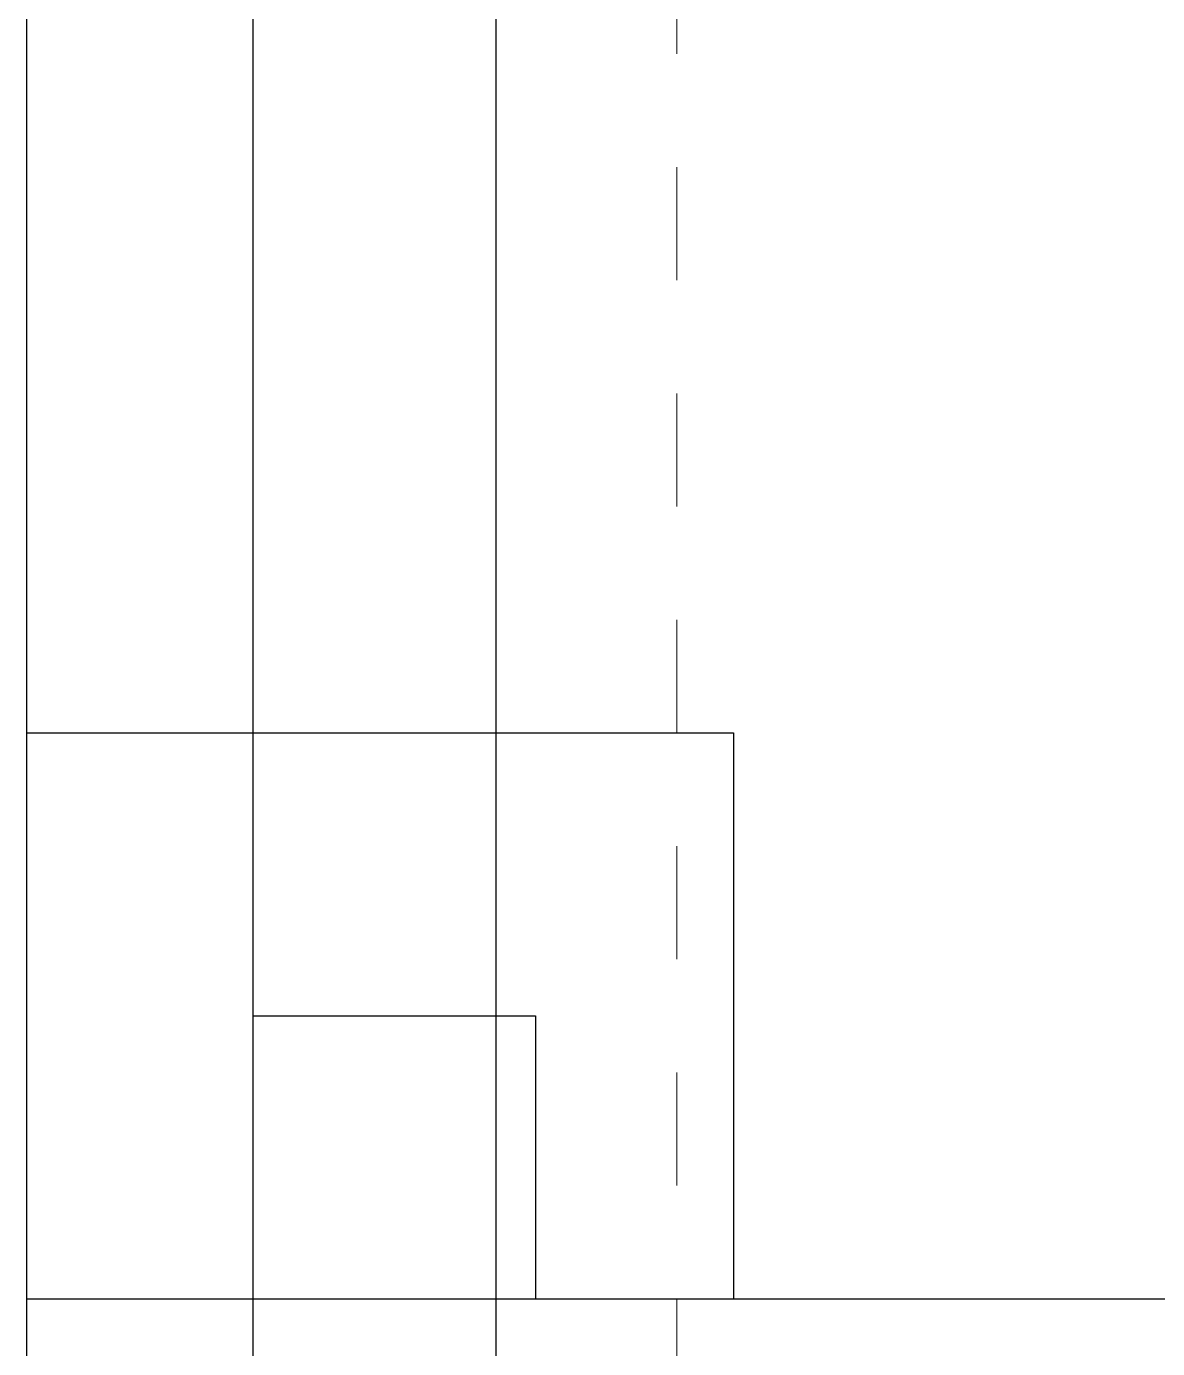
# Model space of a CAD drawing. Header units: inches. Extents: x -66.2 to 5.8, y 249.7 to 328.9.
# Drawn here: x -36.746 to -35.746, y 272.846 to 274.015 of the extents above; entities that cross this region are included whole.
import ezdxf

# ---------------------------------------------------------------- set-up
doc = ezdxf.new("R2010")
doc.units = ezdxf.units.IN
doc.header["$MEASUREMENT"] = 0
doc.linetypes.add('DASHED2', pattern=[0.375, 0.25, -0.125])
doc.linetypes.add('HIDDEN', pattern=[0.375, 0.25, -0.125])
doc.layers.add('A2 Hatch', color=8, linetype='Continuous', lineweight=9)

msp = doc.modelspace()

# ---------------------------------------------------------------- linework, layer by layer
at = {"color": 1}
for p, q in [((-36.7458, 285.3903), (-36.7458, 272.8903)), ((-36.5458, 285.1403), (-36.5458, 272.8903)), ((-36.3308, 284.8903), (-36.3308, 272.8903)), ((-36.7458, 273.3903), (-36.1208, 273.3903)), ((-36.7458, 273.3903), (-36.1208, 273.3903)), ((-36.7458, 273.3903), (-36.1208, 273.3903)), ((-36.7458, 273.3903), (-36.1208, 273.3903)), ((-36.7458, 273.3903), (-36.1208, 273.3903)), ((-36.7458, 273.3903), (-36.1208, 273.3903)), ((-36.7458, 273.3903), (-36.1208, 273.3903)), ((-36.7458, 273.3903), (-36.1208, 273.3903)), ((-36.7458, 273.3903), (-36.1208, 273.3903)), ((-36.7458, 273.3903), (-36.1208, 273.3903)), ((-36.7458, 273.3903), (-36.1208, 273.3903)), ((-36.7458, 273.3903), (-36.1208, 273.3903)), ((-36.7458, 273.3903), (-36.1208, 273.3903)), ((-36.7458, 273.3903), (-36.1208, 273.3903)), ((-36.7458, 273.3903), (-36.1208, 273.3903)), ((-36.7458, 273.3903), (-36.1208, 273.3903)), ((-36.7458, 273.3903), (-36.1208, 273.3903)), ((-36.7458, 273.3903), (-36.1208, 273.3903)), ((-36.7458, 273.3903), (-36.1208, 273.3903)), ((-36.7458, 273.3903), (-36.7458, 271.6344)), ((-36.7458, 273.3903), (-36.1208, 273.3903)), ((-36.7458, 273.3903), (-36.1208, 273.3903)), ((-36.7458, 273.3903), (-36.1208, 273.3903)), ((-36.7458, 273.3903), (-36.1208, 273.3903)), ((-36.7458, 273.3903), (-36.1208, 273.3903)), ((-36.7458, 273.3903), (-36.1208, 273.3903)), ((-36.7458, 273.3903), (-36.1208, 273.3903)), ((-36.7458, 273.3903), (-36.1208, 273.3903)), ((-36.7458, 273.3903), (-36.1208, 273.3903)), ((-36.7458, 273.3903), (-36.1208, 273.3903)), ((-36.7458, 273.3903), (-36.1208, 273.3903)), ((-36.7458, 273.3903), (-36.1208, 273.3903)), ((-36.7458, 273.3903), (-36.1208, 273.3903)), ((-36.7458, 273.3903), (-36.1208, 273.3903)), ((-36.7458, 273.3903), (-36.1208, 273.3903)), ((-36.7458, 273.3903), (-36.1208, 273.3903)), ((-36.7458, 273.3903), (-36.1208, 273.3903)), ((-36.7458, 273.3903), (-36.1208, 273.3903)), ((-36.7458, 273.3903), (-36.1208, 273.3903)), ((-36.7458, 273.3903), (-36.1208, 273.3903)), ((-36.7458, 273.3903), (-36.1208, 273.3903)), ((-36.1208, 273.3903), (-36.1208, 272.8903)), ((-36.1208, 273.3903), (-36.1208, 272.8903)), ((-36.1208, 273.3903), (-36.1208, 272.8903)), ((-36.1208, 273.3903), (-36.1208, 272.8903)), ((-36.1208, 273.3903), (-36.1208, 272.8903)), ((-36.1208, 273.3903), (-36.1208, 272.8903)), ((-36.1208, 273.3903), (-36.1208, 272.8903)), ((-36.1208, 273.3903), (-36.1208, 272.8903)), ((-36.1208, 273.3903), (-36.1208, 272.8903)), ((-36.1208, 273.3903), (-36.1208, 272.8903)), ((-36.1208, 273.3903), (-36.1208, 272.8903)), ((-36.1208, 273.3903), (-36.1208, 272.8903)), ((-36.1208, 273.3903), (-36.1208, 272.8903)), ((-36.1208, 273.3903), (-36.1208, 272.8903)), ((-36.1208, 273.3903), (-36.1208, 272.8903)), ((-36.1208, 273.3903), (-36.1208, 272.8903)), ((-36.1208, 273.3903), (-36.1208, 272.8903)), ((-36.1208, 273.3903), (-36.1208, 272.8903)), ((-36.1208, 273.3903), (-36.1208, 272.8903)), ((-36.1208, 273.3903), (-36.1208, 272.8903)), ((-36.1208, 273.3903), (-36.1208, 272.8903)), ((-36.1208, 273.3903), (-36.1208, 272.8903)), ((-36.1208, 273.3903), (-36.1208, 272.8903)), ((-36.1208, 273.3903), (-36.1208, 272.8903)), ((-36.1208, 273.3903), (-36.1208, 272.8903)), ((-36.1208, 273.3903), (-36.1208, 272.8903)), ((-36.1208, 273.3903), (-36.1208, 272.8903)), ((-36.1208, 273.3903), (-36.1208, 272.8903)), ((-36.1208, 273.3903), (-36.1208, 272.8903)), ((-36.1208, 273.3903), (-36.1208, 272.8903)), ((-36.1208, 273.3903), (-36.1208, 272.8903)), ((-36.1208, 273.3903), (-36.1208, 272.8903)), ((-36.1208, 273.3903), (-36.1208, 272.8903)), ((-36.1208, 273.3903), (-36.1208, 272.8903)), ((-36.1208, 273.3903), (-36.1208, 272.8903)), ((-36.1208, 273.3903), (-36.1208, 272.8903)), ((-36.1208, 273.3903), (-36.1208, 272.8903)), ((-36.1208, 273.3903), (-36.1208, 272.8903)), ((-36.1208, 273.3903), (-36.1208, 272.8903)), ((-36.1208, 273.3903), (-36.1208, 272.8903)), ((-36.5458, 273.1403), (-36.2958, 273.1403)), ((-36.5458, 273.1403), (-36.2958, 273.1403)), ((-36.5458, 273.1403), (-36.2958, 273.1403)), ((-36.5458, 273.1403), (-36.2958, 273.1403)), ((-36.5458, 273.1403), (-36.2958, 273.1403)), ((-36.5458, 273.1403), (-36.2958, 273.1403)), ((-36.5458, 273.1403), (-36.2958, 273.1403)), ((-36.5458, 273.1403), (-36.2958, 273.1403)), ((-36.5458, 273.1403), (-36.2958, 273.1403)), ((-36.5458, 273.1403), (-36.2958, 273.1403)), ((-36.5458, 273.1403), (-36.2958, 273.1403)), ((-36.5458, 273.1403), (-36.2958, 273.1403)), ((-36.5458, 273.1403), (-36.2958, 273.1403)), ((-36.5458, 273.1403), (-36.2958, 273.1403)), ((-36.5458, 273.1403), (-36.2958, 273.1403)), ((-36.5458, 273.1403), (-36.2958, 273.1403)), ((-36.5458, 273.1403), (-36.2958, 273.1403)), ((-36.5458, 273.1403), (-36.2958, 273.1403)), ((-36.5458, 273.1403), (-36.2958, 273.1403)), ((-36.5458, 273.1403), (-36.5458, 271.7022)), ((-36.5458, 273.1403), (-36.2958, 273.1403)), ((-36.5458, 273.1403), (-36.2958, 273.1403)), ((-36.5458, 273.1403), (-36.2958, 273.1403)), ((-36.5458, 273.1403), (-36.2958, 273.1403)), ((-36.5458, 273.1403), (-36.2958, 273.1403)), ((-36.5458, 273.1403), (-36.2958, 273.1403)), ((-36.5458, 273.1403), (-36.2958, 273.1403)), ((-36.5458, 273.1403), (-36.2958, 273.1403)), ((-36.5458, 273.1403), (-36.2958, 273.1403)), ((-36.5458, 273.1403), (-36.2958, 273.1403)), ((-36.5458, 273.1403), (-36.2958, 273.1403)), ((-36.5458, 273.1403), (-36.2958, 273.1403)), ((-36.5458, 273.1403), (-36.2958, 273.1403)), ((-36.5458, 273.1403), (-36.2958, 273.1403)), ((-36.5458, 273.1403), (-36.2958, 273.1403)), ((-36.5458, 273.1403), (-36.2958, 273.1403)), ((-36.5458, 273.1403), (-36.2958, 273.1403)), ((-36.5458, 273.1403), (-36.2958, 273.1403)), ((-36.5458, 273.1403), (-36.2958, 273.1403)), ((-36.5458, 273.1403), (-36.2958, 273.1403)), ((-36.5458, 273.1403), (-36.2958, 273.1403)), ((-36.2958, 273.1403), (-36.2958, 272.8903)), ((-36.2958, 273.1403), (-36.2958, 272.8903)), ((-36.2958, 273.1403), (-36.2958, 272.8903)), ((-36.2958, 273.1403), (-36.2958, 272.8903)), ((-36.2958, 273.1403), (-36.2958, 272.8903)), ((-36.2958, 273.1403), (-36.2958, 272.8903)), ((-36.2958, 273.1403), (-36.2958, 272.8903)), ((-36.2958, 273.1403), (-36.2958, 272.8903)), ((-36.2958, 273.1403), (-36.2958, 272.8903)), ((-36.2958, 273.1403), (-36.2958, 272.8903)), ((-36.2958, 273.1403), (-36.2958, 272.8903)), ((-36.2958, 273.1403), (-36.2958, 272.8903)), ((-36.2958, 273.1403), (-36.2958, 272.8903)), ((-36.2958, 273.1403), (-36.2958, 272.8903)), ((-36.2958, 273.1403), (-36.2958, 272.8903)), ((-36.2958, 273.1403), (-36.2958, 272.8903)), ((-36.2958, 273.1403), (-36.2958, 272.8903)), ((-36.2958, 273.1403), (-36.2958, 272.8903)), ((-36.2958, 273.1403), (-36.2958, 272.8903)), ((-36.2958, 273.1403), (-36.2958, 272.8903)), ((-36.2958, 273.1403), (-36.2958, 272.8903)), ((-36.2958, 273.1403), (-36.2958, 272.8903)), ((-36.2958, 273.1403), (-36.2958, 272.8903)), ((-36.2958, 273.1403), (-36.2958, 272.8903)), ((-36.2958, 273.1403), (-36.2958, 272.8903)), ((-36.2958, 273.1403), (-36.2958, 272.8903)), ((-36.2958, 273.1403), (-36.2958, 272.8903)), ((-36.2958, 273.1403), (-36.2958, 272.8903)), ((-36.2958, 273.1403), (-36.2958, 272.8903)), ((-36.2958, 273.1403), (-36.2958, 272.8903)), ((-36.2958, 273.1403), (-36.2958, 272.8903)), ((-36.2958, 273.1403), (-36.2958, 272.8903)), ((-36.2958, 273.1403), (-36.2958, 272.8903)), ((-36.2958, 273.1403), (-36.2958, 272.8903)), ((-36.2958, 273.1403), (-36.2958, 272.8903)), ((-36.2958, 273.1403), (-36.2958, 272.8903)), ((-36.2958, 273.1403), (-36.2958, 272.8903)), ((-36.2958, 273.1403), (-36.2958, 272.8903)), ((-36.2958, 273.1403), (-36.2958, 272.8903)), ((-36.2958, 273.1403), (-36.2958, 272.8903)), ((-36.7458, 272.8903), (-34.7458, 272.8903)), ((-36.7458, 272.8903), (-36.5458, 272.8903)), ((-36.7458, 272.8903), (-34.7458, 272.8903)), ((-36.7458, 272.8903), (-34.7458, 272.8903)), ((-36.7458, 272.8903), (-36.5458, 272.8903)), ((-36.7458, 272.8903), (-34.7458, 272.8903)), ((-36.7458, 272.8903), (-34.7458, 272.8903)), ((-36.7458, 272.8903), (-34.7458, 272.8903)), ((-36.7458, 272.8903), (-36.5458, 272.8903)), ((-36.7458, 272.8903), (-34.7458, 272.8903)), ((-36.7458, 272.8903), (-34.7458, 272.8903)), ((-36.7458, 272.8903), (-36.5458, 272.8903)), ((-36.7458, 272.8903), (-34.7458, 272.8903)), ((-36.7458, 272.8903), (-34.7458, 272.8903)), ((-36.7458, 272.8903), (-34.7458, 272.8903)), ((-36.7458, 272.8903), (-36.5458, 272.8903)), ((-36.7458, 272.8903), (-34.7458, 272.8903)), ((-36.7458, 272.8903), (-34.7458, 272.8903)), ((-36.7458, 272.8903), (-36.5458, 272.8903)), ((-36.7458, 272.8903), (-34.7458, 272.8903)), ((-36.7458, 272.8903), (-34.7458, 272.8903)), ((-36.7458, 272.8903), (-34.7458, 272.8903)), ((-36.7458, 272.8903), (-36.5458, 272.8903)), ((-36.7458, 272.8903), (-34.7458, 272.8903)), ((-36.7458, 272.8903), (-34.7458, 272.8903)), ((-36.7458, 272.8903), (-36.5458, 272.8903)), ((-36.7458, 272.8903), (-34.7458, 272.8903)), ((-36.7458, 272.8903), (-34.7458, 272.8903)), ((-36.7458, 272.8903), (-34.7458, 272.8903)), ((-36.7458, 272.8903), (-36.5458, 272.8903)), ((-36.7458, 272.8903), (-34.7458, 272.8903)), ((-36.7458, 272.8903), (-34.7458, 272.8903)), ((-36.7458, 272.8903), (-36.5458, 272.8903)), ((-36.7458, 272.8903), (-34.7458, 272.8903)), ((-36.7458, 272.8903), (-34.7458, 272.8903)), ((-36.7458, 272.8903), (-34.7458, 272.8903)), ((-36.7458, 272.8903), (-36.5458, 272.8903)), ((-36.7458, 272.8903), (-34.7458, 272.8903)), ((-36.7458, 272.8903), (-34.7458, 272.8903)), ((-36.7458, 272.8903), (-36.5458, 272.8903)), ((-36.7458, 272.8903), (-34.7458, 272.8903)), ((-36.7458, 272.8903), (-34.7458, 272.8903)), ((-36.7458, 272.8903), (-34.7458, 272.8903)), ((-36.7458, 272.8903), (-36.5458, 272.8903)), ((-36.7458, 272.8903), (-34.7458, 272.8903)), ((-36.7458, 272.8903), (-34.7458, 272.8903)), ((-36.7458, 272.8903), (-36.5458, 272.8903)), ((-36.7458, 272.8903), (-34.7458, 272.8903)), ((-36.7458, 272.8903), (-34.7458, 272.8903)), ((-36.7458, 272.8903), (-34.7458, 272.8903)), ((-36.7458, 272.8903), (-36.5458, 272.8903)), ((-36.7458, 272.8903), (-34.7458, 272.8903)), ((-36.7458, 272.8903), (-34.7458, 272.8903)), ((-36.7458, 272.8903), (-36.5458, 272.8903)), ((-36.7458, 272.8903), (-34.7458, 272.8903)), ((-36.7458, 272.8903), (-34.7458, 272.8903)), ((-36.7458, 272.8903), (-34.7458, 272.8903)), ((-36.7458, 272.8903), (-36.5458, 272.8903)), ((-36.7458, 272.8903), (-34.7458, 272.8903)), ((-36.7458, 272.8903), (-34.7458, 272.8903)), ((-36.7458, 272.8903), (-36.5458, 272.8903)), ((-36.7458, 272.8903), (-34.7458, 272.8903)), ((-36.7458, 272.8903), (-34.7458, 272.8903)), ((-36.7458, 272.8903), (-34.7458, 272.8903)), ((-36.7458, 272.8903), (-36.5458, 272.8903)), ((-36.7458, 272.8903), (-34.7458, 272.8903)), ((-36.7458, 272.8903), (-34.7458, 272.8903)), ((-36.7458, 272.8903), (-36.5458, 272.8903)), ((-36.7458, 272.8903), (-34.7458, 272.8903)), ((-36.7458, 272.8903), (-34.7458, 272.8903)), ((-36.7458, 272.8903), (-34.7458, 272.8903)), ((-36.7458, 272.8903), (-36.5458, 272.8903)), ((-36.7458, 272.8903), (-34.7458, 272.8903)), ((-36.7458, 272.8903), (-34.7458, 272.8903)), ((-36.7458, 272.8903), (-36.5458, 272.8903)), ((-36.7458, 272.8903), (-34.7458, 272.8903)), ((-36.7458, 272.8903), (-34.7458, 272.8903)), ((-36.7458, 272.8903), (-34.7458, 272.8903)), ((-36.7458, 272.8903), (-36.5458, 272.8903)), ((-36.7458, 272.8903), (-34.7458, 272.8903)), ((-36.7458, 272.8903), (-34.7458, 272.8903)), ((-36.7458, 272.8903), (-36.5458, 272.8903)), ((-36.7458, 272.8903), (-34.7458, 272.8903)), ((-36.7458, 272.8903), (-34.7458, 272.8903)), ((-36.7458, 272.8903), (-34.7458, 272.8903)), ((-36.7458, 272.8903), (-36.5458, 272.8903)), ((-36.7458, 272.8903), (-34.7458, 272.8903)), ((-36.7458, 272.8903), (-34.7458, 272.8903)), ((-36.7458, 272.8903), (-36.5458, 272.8903)), ((-36.7458, 272.8903), (-34.7458, 272.8903)), ((-36.7458, 272.8903), (-34.7458, 272.8903)), ((-36.7458, 272.8903), (-34.7458, 272.8903)), ((-36.7458, 272.8903), (-36.5458, 272.8903)), ((-36.7458, 272.8903), (-34.7458, 272.8903)), ((-36.7458, 272.8903), (-34.7458, 272.8903)), ((-36.7458, 272.8903), (-36.5458, 272.8903)), ((-36.7458, 272.8903), (-34.7458, 272.8903)), ((-36.7458, 272.8903), (-34.7458, 272.8903)), ((-36.7458, 272.8903), (-34.7458, 272.8903)), ((-36.7458, 272.8903), (-36.5458, 272.8903)), ((-36.7458, 272.8903), (-34.7458, 272.8903)), ((-36.7458, 272.8903), (-34.7458, 272.8903)), ((-36.7458, 272.8903), (-36.5458, 272.8903)), ((-36.7458, 272.8903), (-34.7458, 272.8903)), ((-36.7458, 272.8903), (-34.7458, 272.8903)), ((-36.7458, 272.8903), (-34.7458, 272.8903)), ((-36.7458, 272.8903), (-36.5458, 272.8903)), ((-36.7458, 272.8903), (-34.7458, 272.8903)), ((-36.7458, 272.8903), (-34.7458, 272.8903)), ((-36.7458, 272.8903), (-36.5458, 272.8903)), ((-36.7458, 272.8903), (-34.7458, 272.8903)), ((-36.7458, 272.8903), (-34.7458, 272.8903)), ((-36.7458, 272.8903), (-34.7458, 272.8903)), ((-36.7458, 272.8903), (-36.5458, 272.8903)), ((-36.7458, 272.8903), (-34.7458, 272.8903)), ((-36.7458, 272.8903), (-34.7458, 272.8903)), ((-36.7458, 272.8903), (-36.5458, 272.8903)), ((-36.7458, 272.8903), (-34.7458, 272.8903)), ((-36.7458, 272.8903), (-34.7458, 272.8903)), ((-36.7458, 272.8903), (-34.7458, 272.8903)), ((-36.7458, 272.8903), (-36.5458, 272.8903)), ((-36.7458, 272.8903), (-34.7458, 272.8903)), ((-36.7458, 272.8903), (-34.7458, 272.8903)), ((-36.7458, 272.8903), (-36.5458, 272.8903)), ((-36.7458, 272.8903), (-34.7458, 272.8903)), ((-36.7458, 272.8903), (-34.7458, 272.8903)), ((-36.7458, 272.8903), (-34.7458, 272.8903)), ((-36.7458, 272.8903), (-36.5458, 272.8903)), ((-36.7458, 272.8903), (-34.7458, 272.8903)), ((-36.7458, 272.8903), (-34.7458, 272.8903)), ((-36.7458, 272.8903), (-36.5458, 272.8903)), ((-36.7458, 272.8903), (-34.7458, 272.8903)), ((-36.7458, 272.8903), (-34.7458, 272.8903)), ((-36.7458, 272.8903), (-34.7458, 272.8903)), ((-36.7458, 272.8903), (-36.5458, 272.8903)), ((-36.7458, 272.8903), (-34.7458, 272.8903)), ((-36.7458, 272.8903), (-34.7458, 272.8903)), ((-36.7458, 272.8903), (-36.5458, 272.8903)), ((-36.7458, 272.8903), (-34.7458, 272.8903)), ((-36.7458, 272.8903), (-34.7458, 272.8903)), ((-36.3308, 272.8903), (-34.7458, 272.8903)), ((-36.3308, 272.8903), (-34.7458, 272.8903)), ((-36.3308, 272.8903), (-34.7458, 272.8903)), ((-36.3308, 272.8903), (-34.7458, 272.8903)), ((-36.3308, 272.8903), (-34.7458, 272.8903)), ((-36.3308, 272.8903), (-34.7458, 272.8903)), ((-36.3308, 272.8903), (-34.7458, 272.8903)), ((-36.3308, 272.8903), (-34.7458, 272.8903)), ((-36.3308, 272.8903), (-34.7458, 272.8903)), ((-36.3308, 272.8903), (-34.7458, 272.8903)), ((-36.3308, 272.8903), (-34.7458, 272.8903)), ((-36.3308, 272.8903), (-34.7458, 272.8903)), ((-36.3308, 272.8903), (-34.7458, 272.8903)), ((-36.3308, 272.8903), (-34.7458, 272.8903)), ((-36.3308, 272.8903), (-34.7458, 272.8903)), ((-36.3308, 272.8903), (-34.7458, 272.8903)), ((-36.3308, 272.8903), (-34.7458, 272.8903)), ((-36.3308, 272.8903), (-34.7458, 272.8903)), ((-36.3308, 272.8903), (-34.7458, 272.8903)), ((-36.3308, 272.8903), (-34.7458, 272.8903)), ((-36.3308, 272.8903), (-36.3308, 271.7752)), ((-36.3308, 272.8903), (-34.7458, 272.8903)), ((-36.3308, 272.8903), (-34.7458, 272.8903)), ((-36.3308, 272.8903), (-34.7458, 272.8903)), ((-36.3308, 272.8903), (-34.7458, 272.8903)), ((-36.3308, 272.8903), (-34.7458, 272.8903)), ((-36.3308, 272.8903), (-34.7458, 272.8903)), ((-36.3308, 272.8903), (-34.7458, 272.8903)), ((-36.3308, 272.8903), (-34.7458, 272.8903)), ((-36.3308, 272.8903), (-34.7458, 272.8903)), ((-36.3308, 272.8903), (-34.7458, 272.8903)), ((-36.3308, 272.8903), (-34.7458, 272.8903)), ((-36.3308, 272.8903), (-34.7458, 272.8903)), ((-36.3308, 272.8903), (-34.7458, 272.8903)), ((-36.3308, 272.8903), (-34.7458, 272.8903)), ((-36.3308, 272.8903), (-34.7458, 272.8903)), ((-36.3308, 272.8903), (-34.7458, 272.8903)), ((-36.3308, 272.8903), (-34.7458, 272.8903)), ((-36.3308, 272.8903), (-34.7458, 272.8903)), ((-36.3308, 272.8903), (-34.7458, 272.8903)), ((-36.3308, 272.8903), (-34.7458, 272.8903))]:
    msp.add_line(p, q, dxfattribs=at)
at = {"color": 1, "linetype": 'HIDDEN', "ltscale": 0.02}
for p, q in [((-36.7458, 273.3903), (-36.1208, 273.3903)), ((-36.7458, 273.3903), (-36.1208, 273.3903)), ((-36.7458, 273.3903), (-36.1208, 273.3903)), ((-36.7458, 273.3903), (-36.1208, 273.3903)), ((-36.7458, 273.3903), (-36.1208, 273.3903)), ((-36.7458, 273.3903), (-36.1208, 273.3903)), ((-36.7458, 273.3903), (-36.1208, 273.3903)), ((-36.7458, 273.3903), (-36.1208, 273.3903)), ((-36.7458, 273.3903), (-36.1208, 273.3903)), ((-36.7458, 273.3903), (-36.1208, 273.3903)), ((-36.7458, 273.3903), (-36.1208, 273.3903)), ((-36.7458, 273.3903), (-36.1208, 273.3903)), ((-36.7458, 273.3903), (-36.1208, 273.3903)), ((-36.7458, 273.3903), (-36.1208, 273.3903)), ((-36.7458, 273.3903), (-36.1208, 273.3903)), ((-36.7458, 273.3903), (-36.1208, 273.3903)), ((-36.7458, 273.3903), (-36.1208, 273.3903)), ((-36.7458, 273.3903), (-36.1208, 273.3903)), ((-36.7458, 273.3903), (-36.1208, 273.3903)), ((-36.7458, 273.3903), (-36.1208, 273.3903)), ((-36.7458, 273.3903), (-36.1208, 273.3903)), ((-36.7458, 273.3903), (-36.1208, 273.3903)), ((-36.7458, 273.3903), (-36.1208, 273.3903)), ((-36.7458, 273.3903), (-36.1208, 273.3903)), ((-36.7458, 273.3903), (-36.1208, 273.3903)), ((-36.7458, 273.3903), (-36.1208, 273.3903)), ((-36.7458, 273.3903), (-36.1208, 273.3903)), ((-36.7458, 273.3903), (-36.1208, 273.3903)), ((-36.7458, 273.3903), (-36.1208, 273.3903)), ((-36.7458, 273.3903), (-36.1208, 273.3903)), ((-36.7458, 273.3903), (-36.1208, 273.3903)), ((-36.7458, 273.3903), (-36.1208, 273.3903)), ((-36.7458, 273.3903), (-36.1208, 273.3903)), ((-36.7458, 273.3903), (-36.1208, 273.3903)), ((-36.7458, 273.3903), (-36.1208, 273.3903)), ((-36.7458, 273.3903), (-36.1208, 273.3903)), ((-36.7458, 273.3903), (-36.1208, 273.3903)), ((-36.7458, 273.3903), (-36.1208, 273.3903)), ((-36.7458, 273.3903), (-36.1208, 273.3903)), ((-36.7458, 273.3903), (-36.1208, 273.3903)), ((-36.7458, 273.3903), (-36.1208, 273.3903)), ((-36.7458, 273.3903), (-36.1208, 273.3903)), ((-36.7458, 273.3903), (-36.1208, 273.3903)), ((-36.7458, 273.3903), (-36.1208, 273.3903)), ((-36.7458, 273.3903), (-36.1208, 273.3903)), ((-36.7458, 273.3903), (-36.1208, 273.3903)), ((-36.7458, 273.3903), (-36.1208, 273.3903)), ((-36.7458, 273.3903), (-36.1208, 273.3903)), ((-36.7458, 273.3903), (-36.1208, 273.3903)), ((-36.7458, 273.3903), (-36.1208, 273.3903)), ((-36.7458, 273.3903), (-36.1208, 273.3903)), ((-36.7458, 273.3903), (-36.1208, 273.3903)), ((-36.7458, 273.3903), (-36.1208, 273.3903)), ((-36.7458, 273.3903), (-36.1208, 273.3903)), ((-36.7458, 273.3903), (-36.1208, 273.3903)), ((-36.7458, 273.3903), (-36.1208, 273.3903)), ((-36.7458, 273.3903), (-36.1208, 273.3903)), ((-36.7458, 273.3903), (-36.1208, 273.3903)), ((-36.7458, 273.3903), (-36.1208, 273.3903)), ((-36.7458, 273.3903), (-36.1208, 273.3903)), ((-36.7458, 273.3903), (-36.1208, 273.3903)), ((-36.7458, 273.3903), (-36.1208, 273.3903)), ((-36.7458, 273.3903), (-36.1208, 273.3903)), ((-36.7458, 273.3903), (-36.1208, 273.3903)), ((-36.7458, 273.3903), (-36.1208, 273.3903)), ((-36.7458, 273.3903), (-36.1208, 273.3903)), ((-36.7458, 273.3903), (-36.1208, 273.3903)), ((-36.7458, 273.3903), (-36.1208, 273.3903)), ((-36.7458, 273.3903), (-36.1208, 273.3903)), ((-36.7458, 273.3903), (-36.1208, 273.3903)), ((-36.7458, 273.3903), (-36.1208, 273.3903)), ((-36.7458, 273.3903), (-36.1208, 273.3903)), ((-36.7458, 273.3903), (-36.1208, 273.3903)), ((-36.7458, 273.3903), (-36.1208, 273.3903)), ((-36.7458, 273.3903), (-36.1208, 273.3903)), ((-36.7458, 273.3903), (-36.1208, 273.3903)), ((-36.7458, 273.3903), (-36.1208, 273.3903)), ((-36.7458, 273.3903), (-36.1208, 273.3903)), ((-36.7458, 273.3903), (-36.1208, 273.3903)), ((-36.7458, 273.3903), (-36.1208, 273.3903)), ((-36.7458, 273.3903), (-36.1208, 273.3903)), ((-36.7458, 273.3903), (-36.1208, 273.3903)), ((-36.7458, 273.3903), (-36.1208, 273.3903)), ((-36.7458, 273.3903), (-36.1208, 273.3903)), ((-36.7458, 273.3903), (-36.1208, 273.3903)), ((-36.7458, 273.3903), (-36.1208, 273.3903)), ((-36.7458, 273.3903), (-36.1208, 273.3903)), ((-36.7458, 273.3903), (-36.1208, 273.3903)), ((-36.7458, 273.3903), (-36.1208, 273.3903)), ((-36.7458, 273.3903), (-36.1208, 273.3903)), ((-36.7458, 273.3903), (-36.1208, 273.3903)), ((-36.7458, 273.3903), (-36.1208, 273.3903)), ((-36.7458, 273.3903), (-36.1208, 273.3903)), ((-36.7458, 273.3903), (-36.1208, 273.3903)), ((-36.7458, 273.3903), (-36.1208, 273.3903)), ((-36.7458, 273.3903), (-36.1208, 273.3903)), ((-36.7458, 273.3903), (-36.1208, 273.3903)), ((-36.7458, 273.3903), (-36.1208, 273.3903)), ((-36.7458, 273.3903), (-36.1208, 273.3903)), ((-36.7458, 273.3903), (-36.1208, 273.3903)), ((-36.1208, 273.3903), (-36.1208, 272.8903)), ((-36.1208, 273.3903), (-36.1208, 272.8903)), ((-36.1208, 273.3903), (-36.1208, 272.8903)), ((-36.1208, 273.3903), (-36.1208, 272.8903)), ((-36.1208, 273.3903), (-36.1208, 272.8903)), ((-36.1208, 273.3903), (-36.1208, 272.8903)), ((-36.1208, 273.3903), (-36.1208, 272.8903)), ((-36.1208, 273.3903), (-36.1208, 272.8903)), ((-36.1208, 273.3903), (-36.1208, 272.8903)), ((-36.1208, 273.3903), (-36.1208, 272.8903)), ((-36.1208, 273.3903), (-36.1208, 272.8903)), ((-36.1208, 273.3903), (-36.1208, 272.8903)), ((-36.1208, 273.3903), (-36.1208, 272.8903)), ((-36.1208, 273.3903), (-36.1208, 272.8903)), ((-36.1208, 273.3903), (-36.1208, 272.8903)), ((-36.1208, 273.3903), (-36.1208, 272.8903)), ((-36.1208, 273.3903), (-36.1208, 272.8903)), ((-36.1208, 273.3903), (-36.1208, 272.8903)), ((-36.1208, 273.3903), (-36.1208, 272.8903)), ((-36.1208, 273.3903), (-36.1208, 272.8903)), ((-36.1208, 273.3903), (-36.1208, 272.8903)), ((-36.1208, 273.3903), (-36.1208, 272.8903)), ((-36.1208, 273.3903), (-36.1208, 272.8903)), ((-36.1208, 273.3903), (-36.1208, 272.8903)), ((-36.1208, 273.3903), (-36.1208, 272.8903)), ((-36.1208, 273.3903), (-36.1208, 272.8903)), ((-36.1208, 273.3903), (-36.1208, 272.8903)), ((-36.1208, 273.3903), (-36.1208, 272.8903)), ((-36.1208, 273.3903), (-36.1208, 272.8903)), ((-36.1208, 273.3903), (-36.1208, 272.8903)), ((-36.1208, 273.3903), (-36.1208, 272.8903)), ((-36.1208, 273.3903), (-36.1208, 272.8903)), ((-36.1208, 273.3903), (-36.1208, 272.8903)), ((-36.1208, 273.3903), (-36.1208, 272.8903)), ((-36.1208, 273.3903), (-36.1208, 272.8903)), ((-36.1208, 273.3903), (-36.1208, 272.8903)), ((-36.1208, 273.3903), (-36.1208, 272.8903)), ((-36.1208, 273.3903), (-36.1208, 272.8903)), ((-36.1208, 273.3903), (-36.1208, 272.8903)), ((-36.1208, 273.3903), (-36.1208, 272.8903)), ((-36.1208, 273.3903), (-36.1208, 272.8903)), ((-36.1208, 273.3903), (-36.1208, 272.8903)), ((-36.1208, 273.3903), (-36.1208, 272.8903)), ((-36.1208, 273.3903), (-36.1208, 272.8903)), ((-36.1208, 273.3903), (-36.1208, 272.8903)), ((-36.1208, 273.3903), (-36.1208, 272.8903)), ((-36.1208, 273.3903), (-36.1208, 272.8903)), ((-36.1208, 273.3903), (-36.1208, 272.8903)), ((-36.1208, 273.3903), (-36.1208, 272.8903)), ((-36.1208, 273.3903), (-36.1208, 272.8903)), ((-36.1208, 273.3903), (-36.1208, 272.8903)), ((-36.1208, 273.3903), (-36.1208, 272.8903)), ((-36.1208, 273.3903), (-36.1208, 272.8903)), ((-36.1208, 273.3903), (-36.1208, 272.8903)), ((-36.1208, 273.3903), (-36.1208, 272.8903)), ((-36.1208, 273.3903), (-36.1208, 272.8903)), ((-36.1208, 273.3903), (-36.1208, 272.8903)), ((-36.1208, 273.3903), (-36.1208, 272.8903)), ((-36.1208, 273.3903), (-36.1208, 272.8903)), ((-36.1208, 273.3903), (-36.1208, 272.8903)), ((-36.1208, 273.3903), (-36.1208, 272.8903)), ((-36.1208, 273.3903), (-36.1208, 272.8903)), ((-36.1208, 273.3903), (-36.1208, 272.8903)), ((-36.1208, 273.3903), (-36.1208, 272.8903)), ((-36.1208, 273.3903), (-36.1208, 272.8903)), ((-36.1208, 273.3903), (-36.1208, 272.8903)), ((-36.1208, 273.3903), (-36.1208, 272.8903)), ((-36.1208, 273.3903), (-36.1208, 272.8903)), ((-36.1208, 273.3903), (-36.1208, 272.8903)), ((-36.1208, 273.3903), (-36.1208, 272.8903)), ((-36.1208, 273.3903), (-36.1208, 272.8903)), ((-36.1208, 273.3903), (-36.1208, 272.8903)), ((-36.1208, 273.3903), (-36.1208, 272.8903)), ((-36.1208, 273.3903), (-36.1208, 272.8903)), ((-36.1208, 273.3903), (-36.1208, 272.8903)), ((-36.1208, 273.3903), (-36.1208, 272.8903)), ((-36.1208, 273.3903), (-36.1208, 272.8903)), ((-36.1208, 273.3903), (-36.1208, 272.8903)), ((-36.1208, 273.3903), (-36.1208, 272.8903)), ((-36.1208, 273.3903), (-36.1208, 272.8903)), ((-36.1208, 273.3903), (-36.1208, 272.8903)), ((-36.1208, 273.3903), (-36.1208, 272.8903)), ((-36.1208, 273.3903), (-36.1208, 272.8903)), ((-36.1208, 273.3903), (-36.1208, 272.8903)), ((-36.1208, 273.3903), (-36.1208, 272.8903)), ((-36.1208, 273.3903), (-36.1208, 272.8903)), ((-36.1208, 273.3903), (-36.1208, 272.8903)), ((-36.1208, 273.3903), (-36.1208, 272.8903)), ((-36.1208, 273.3903), (-36.1208, 272.8903)), ((-36.1208, 273.3903), (-36.1208, 272.8903)), ((-36.1208, 273.3903), (-36.1208, 272.8903)), ((-36.1208, 273.3903), (-36.1208, 272.8903)), ((-36.1208, 273.3903), (-36.1208, 272.8903)), ((-36.1208, 273.3903), (-36.1208, 272.8903)), ((-36.1208, 273.3903), (-36.1208, 272.8903)), ((-36.1208, 273.3903), (-36.1208, 272.8903)), ((-36.1208, 273.3903), (-36.1208, 272.8903)), ((-36.1208, 273.3903), (-36.1208, 272.8903)), ((-36.1208, 273.3903), (-36.1208, 272.8903)), ((-36.1208, 273.3903), (-36.1208, 272.8903)), ((-36.5458, 273.1403), (-36.2958, 273.1403)), ((-36.5458, 273.1403), (-36.2958, 273.1403)), ((-36.5458, 273.1403), (-36.2958, 273.1403)), ((-36.5458, 273.1403), (-36.2958, 273.1403)), ((-36.5458, 273.1403), (-36.2958, 273.1403)), ((-36.5458, 273.1403), (-36.2958, 273.1403)), ((-36.5458, 273.1403), (-36.2958, 273.1403)), ((-36.5458, 273.1403), (-36.2958, 273.1403)), ((-36.5458, 273.1403), (-36.2958, 273.1403)), ((-36.5458, 273.1403), (-36.2958, 273.1403)), ((-36.5458, 273.1403), (-36.2958, 273.1403)), ((-36.5458, 273.1403), (-36.2958, 273.1403)), ((-36.5458, 273.1403), (-36.2958, 273.1403)), ((-36.5458, 273.1403), (-36.2958, 273.1403)), ((-36.5458, 273.1403), (-36.2958, 273.1403)), ((-36.5458, 273.1403), (-36.2958, 273.1403)), ((-36.5458, 273.1403), (-36.2958, 273.1403)), ((-36.5458, 273.1403), (-36.2958, 273.1403)), ((-36.5458, 273.1403), (-36.2958, 273.1403)), ((-36.5458, 273.1403), (-36.2958, 273.1403)), ((-36.5458, 273.1403), (-36.2958, 273.1403)), ((-36.5458, 273.1403), (-36.2958, 273.1403)), ((-36.5458, 273.1403), (-36.2958, 273.1403)), ((-36.5458, 273.1403), (-36.2958, 273.1403)), ((-36.5458, 273.1403), (-36.2958, 273.1403)), ((-36.5458, 273.1403), (-36.2958, 273.1403)), ((-36.5458, 273.1403), (-36.2958, 273.1403)), ((-36.5458, 273.1403), (-36.2958, 273.1403)), ((-36.5458, 273.1403), (-36.2958, 273.1403)), ((-36.5458, 273.1403), (-36.2958, 273.1403)), ((-36.5458, 273.1403), (-36.2958, 273.1403)), ((-36.5458, 273.1403), (-36.2958, 273.1403)), ((-36.5458, 273.1403), (-36.2958, 273.1403)), ((-36.5458, 273.1403), (-36.2958, 273.1403)), ((-36.5458, 273.1403), (-36.2958, 273.1403)), ((-36.5458, 273.1403), (-36.2958, 273.1403)), ((-36.5458, 273.1403), (-36.2958, 273.1403)), ((-36.5458, 273.1403), (-36.2958, 273.1403)), ((-36.5458, 273.1403), (-36.2958, 273.1403)), ((-36.5458, 273.1403), (-36.2958, 273.1403)), ((-36.5458, 273.1403), (-36.2958, 273.1403)), ((-36.5458, 273.1403), (-36.2958, 273.1403)), ((-36.5458, 273.1403), (-36.2958, 273.1403)), ((-36.5458, 273.1403), (-36.2958, 273.1403)), ((-36.5458, 273.1403), (-36.2958, 273.1403)), ((-36.5458, 273.1403), (-36.2958, 273.1403)), ((-36.5458, 273.1403), (-36.2958, 273.1403)), ((-36.5458, 273.1403), (-36.2958, 273.1403)), ((-36.5458, 273.1403), (-36.2958, 273.1403)), ((-36.5458, 273.1403), (-36.2958, 273.1403)), ((-36.5458, 273.1403), (-36.2958, 273.1403)), ((-36.5458, 273.1403), (-36.2958, 273.1403)), ((-36.5458, 273.1403), (-36.2958, 273.1403)), ((-36.5458, 273.1403), (-36.2958, 273.1403)), ((-36.5458, 273.1403), (-36.2958, 273.1403)), ((-36.5458, 273.1403), (-36.2958, 273.1403)), ((-36.5458, 273.1403), (-36.2958, 273.1403)), ((-36.5458, 273.1403), (-36.2958, 273.1403)), ((-36.5458, 273.1403), (-36.2958, 273.1403)), ((-36.5458, 273.1403), (-36.2958, 273.1403)), ((-36.5458, 273.1403), (-36.2958, 273.1403)), ((-36.5458, 273.1403), (-36.2958, 273.1403)), ((-36.5458, 273.1403), (-36.2958, 273.1403)), ((-36.5458, 273.1403), (-36.2958, 273.1403)), ((-36.5458, 273.1403), (-36.2958, 273.1403)), ((-36.5458, 273.1403), (-36.2958, 273.1403)), ((-36.5458, 273.1403), (-36.2958, 273.1403)), ((-36.5458, 273.1403), (-36.2958, 273.1403)), ((-36.5458, 273.1403), (-36.2958, 273.1403)), ((-36.5458, 273.1403), (-36.2958, 273.1403)), ((-36.5458, 273.1403), (-36.2958, 273.1403)), ((-36.5458, 273.1403), (-36.2958, 273.1403)), ((-36.5458, 273.1403), (-36.2958, 273.1403)), ((-36.5458, 273.1403), (-36.2958, 273.1403)), ((-36.5458, 273.1403), (-36.2958, 273.1403)), ((-36.5458, 273.1403), (-36.2958, 273.1403)), ((-36.5458, 273.1403), (-36.2958, 273.1403)), ((-36.5458, 273.1403), (-36.2958, 273.1403)), ((-36.5458, 273.1403), (-36.2958, 273.1403)), ((-36.5458, 273.1403), (-36.2958, 273.1403)), ((-36.5458, 273.1403), (-36.2958, 273.1403)), ((-36.5458, 273.1403), (-36.2958, 273.1403)), ((-36.5458, 273.1403), (-36.2958, 273.1403)), ((-36.5458, 273.1403), (-36.2958, 273.1403)), ((-36.5458, 273.1403), (-36.2958, 273.1403)), ((-36.5458, 273.1403), (-36.2958, 273.1403)), ((-36.5458, 273.1403), (-36.2958, 273.1403)), ((-36.5458, 273.1403), (-36.2958, 273.1403)), ((-36.5458, 273.1403), (-36.2958, 273.1403)), ((-36.5458, 273.1403), (-36.2958, 273.1403)), ((-36.5458, 273.1403), (-36.2958, 273.1403)), ((-36.5458, 273.1403), (-36.2958, 273.1403)), ((-36.5458, 273.1403), (-36.2958, 273.1403)), ((-36.5458, 273.1403), (-36.2958, 273.1403)), ((-36.5458, 273.1403), (-36.2958, 273.1403)), ((-36.5458, 273.1403), (-36.2958, 273.1403)), ((-36.5458, 273.1403), (-36.2958, 273.1403)), ((-36.5458, 273.1403), (-36.2958, 273.1403)), ((-36.5458, 273.1403), (-36.2958, 273.1403)), ((-36.5458, 273.1403), (-36.2958, 273.1403)), ((-36.2958, 273.1403), (-36.2958, 272.8903)), ((-36.2958, 273.1403), (-36.2958, 272.8903)), ((-36.2958, 273.1403), (-36.2958, 272.8903)), ((-36.2958, 273.1403), (-36.2958, 272.8903)), ((-36.2958, 273.1403), (-36.2958, 272.8903)), ((-36.2958, 273.1403), (-36.2958, 272.8903)), ((-36.2958, 273.1403), (-36.2958, 272.8903)), ((-36.2958, 273.1403), (-36.2958, 272.8903)), ((-36.2958, 273.1403), (-36.2958, 272.8903)), ((-36.2958, 273.1403), (-36.2958, 272.8903)), ((-36.2958, 273.1403), (-36.2958, 272.8903)), ((-36.2958, 273.1403), (-36.2958, 272.8903)), ((-36.2958, 273.1403), (-36.2958, 272.8903)), ((-36.2958, 273.1403), (-36.2958, 272.8903)), ((-36.2958, 273.1403), (-36.2958, 272.8903)), ((-36.2958, 273.1403), (-36.2958, 272.8903)), ((-36.2958, 273.1403), (-36.2958, 272.8903)), ((-36.2958, 273.1403), (-36.2958, 272.8903)), ((-36.2958, 273.1403), (-36.2958, 272.8903)), ((-36.2958, 273.1403), (-36.2958, 272.8903)), ((-36.2958, 273.1403), (-36.2958, 272.8903)), ((-36.2958, 273.1403), (-36.2958, 272.8903)), ((-36.2958, 273.1403), (-36.2958, 272.8903)), ((-36.2958, 273.1403), (-36.2958, 272.8903)), ((-36.2958, 273.1403), (-36.2958, 272.8903)), ((-36.2958, 273.1403), (-36.2958, 272.8903)), ((-36.2958, 273.1403), (-36.2958, 272.8903)), ((-36.2958, 273.1403), (-36.2958, 272.8903)), ((-36.2958, 273.1403), (-36.2958, 272.8903)), ((-36.2958, 273.1403), (-36.2958, 272.8903)), ((-36.2958, 273.1403), (-36.2958, 272.8903)), ((-36.2958, 273.1403), (-36.2958, 272.8903)), ((-36.2958, 273.1403), (-36.2958, 272.8903)), ((-36.2958, 273.1403), (-36.2958, 272.8903)), ((-36.2958, 273.1403), (-36.2958, 272.8903)), ((-36.2958, 273.1403), (-36.2958, 272.8903)), ((-36.2958, 273.1403), (-36.2958, 272.8903)), ((-36.2958, 273.1403), (-36.2958, 272.8903)), ((-36.2958, 273.1403), (-36.2958, 272.8903)), ((-36.2958, 273.1403), (-36.2958, 272.8903)), ((-36.2958, 273.1403), (-36.2958, 272.8903)), ((-36.2958, 273.1403), (-36.2958, 272.8903)), ((-36.2958, 273.1403), (-36.2958, 272.8903)), ((-36.2958, 273.1403), (-36.2958, 272.8903)), ((-36.2958, 273.1403), (-36.2958, 272.8903)), ((-36.2958, 273.1403), (-36.2958, 272.8903)), ((-36.2958, 273.1403), (-36.2958, 272.8903)), ((-36.2958, 273.1403), (-36.2958, 272.8903)), ((-36.2958, 273.1403), (-36.2958, 272.8903)), ((-36.2958, 273.1403), (-36.2958, 272.8903)), ((-36.2958, 273.1403), (-36.2958, 272.8903)), ((-36.2958, 273.1403), (-36.2958, 272.8903)), ((-36.2958, 273.1403), (-36.2958, 272.8903)), ((-36.2958, 273.1403), (-36.2958, 272.8903)), ((-36.2958, 273.1403), (-36.2958, 272.8903)), ((-36.2958, 273.1403), (-36.2958, 272.8903)), ((-36.2958, 273.1403), (-36.2958, 272.8903)), ((-36.2958, 273.1403), (-36.2958, 272.8903)), ((-36.2958, 273.1403), (-36.2958, 272.8903)), ((-36.2958, 273.1403), (-36.2958, 272.8903)), ((-36.2958, 273.1403), (-36.2958, 272.8903)), ((-36.2958, 273.1403), (-36.2958, 272.8903)), ((-36.2958, 273.1403), (-36.2958, 272.8903)), ((-36.2958, 273.1403), (-36.2958, 272.8903)), ((-36.2958, 273.1403), (-36.2958, 272.8903)), ((-36.2958, 273.1403), (-36.2958, 272.8903)), ((-36.2958, 273.1403), (-36.2958, 272.8903)), ((-36.2958, 273.1403), (-36.2958, 272.8903)), ((-36.2958, 273.1403), (-36.2958, 272.8903)), ((-36.2958, 273.1403), (-36.2958, 272.8903)), ((-36.2958, 273.1403), (-36.2958, 272.8903)), ((-36.2958, 273.1403), (-36.2958, 272.8903)), ((-36.2958, 273.1403), (-36.2958, 272.8903)), ((-36.2958, 273.1403), (-36.2958, 272.8903)), ((-36.2958, 273.1403), (-36.2958, 272.8903)), ((-36.2958, 273.1403), (-36.2958, 272.8903)), ((-36.2958, 273.1403), (-36.2958, 272.8903)), ((-36.2958, 273.1403), (-36.2958, 272.8903)), ((-36.2958, 273.1403), (-36.2958, 272.8903)), ((-36.2958, 273.1403), (-36.2958, 272.8903)), ((-36.2958, 273.1403), (-36.2958, 272.8903)), ((-36.2958, 273.1403), (-36.2958, 272.8903)), ((-36.2958, 273.1403), (-36.2958, 272.8903)), ((-36.2958, 273.1403), (-36.2958, 272.8903)), ((-36.2958, 273.1403), (-36.2958, 272.8903)), ((-36.2958, 273.1403), (-36.2958, 272.8903)), ((-36.2958, 273.1403), (-36.2958, 272.8903)), ((-36.2958, 273.1403), (-36.2958, 272.8903)), ((-36.2958, 273.1403), (-36.2958, 272.8903)), ((-36.2958, 273.1403), (-36.2958, 272.8903)), ((-36.2958, 273.1403), (-36.2958, 272.8903)), ((-36.2958, 273.1403), (-36.2958, 272.8903)), ((-36.2958, 273.1403), (-36.2958, 272.8903)), ((-36.2958, 273.1403), (-36.2958, 272.8903)), ((-36.2958, 273.1403), (-36.2958, 272.8903)), ((-36.2958, 273.1403), (-36.2958, 272.8903)), ((-36.2958, 273.1403), (-36.2958, 272.8903)), ((-36.2958, 273.1403), (-36.2958, 272.8903)), ((-36.2958, 273.1403), (-36.2958, 272.8903)), ((-36.2958, 273.1403), (-36.2958, 272.8903))]:
    msp.add_line(p, q, dxfattribs=at)
at = {"ltscale": 0.15}
msp.add_line((-36.7458, 272.8903), (-34.7458, 272.8903), dxfattribs=at)
msp.add_line((-36.7458, 272.8903), (-34.7458, 272.8903), dxfattribs=at)
msp.add_line((-36.7458, 272.8903), (-34.7458, 272.8903), dxfattribs=at)
msp.add_line((-36.7458, 272.8903), (-34.7458, 272.8903), dxfattribs=at)
msp.add_line((-36.7458, 272.8903), (-34.7458, 272.8903), dxfattribs=at)
msp.add_line((-36.7458, 272.8903), (-34.7458, 272.8903), dxfattribs=at)
msp.add_line((-36.7458, 272.8903), (-34.7458, 272.8903), dxfattribs=at)
msp.add_line((-36.7458, 272.8903), (-34.7458, 272.8903), dxfattribs=at)
msp.add_line((-36.7458, 272.8903), (-34.7458, 272.8903), dxfattribs=at)
msp.add_line((-36.7458, 272.8903), (-34.7458, 272.8903), dxfattribs=at)
msp.add_line((-36.7458, 272.8903), (-34.7458, 272.8903), dxfattribs=at)
msp.add_line((-36.7458, 272.8903), (-34.7458, 272.8903), dxfattribs=at)
msp.add_line((-36.7458, 272.8903), (-34.7458, 272.8903), dxfattribs=at)
msp.add_line((-36.7458, 272.8903), (-34.7458, 272.8903), dxfattribs=at)
msp.add_line((-36.7458, 272.8903), (-34.7458, 272.8903), dxfattribs=at)
msp.add_line((-36.7458, 272.8903), (-34.7458, 272.8903), dxfattribs=at)
msp.add_line((-36.7458, 272.8903), (-34.7458, 272.8903), dxfattribs=at)
msp.add_line((-36.7458, 272.8903), (-34.7458, 272.8903), dxfattribs=at)
msp.add_line((-36.7458, 272.8903), (-34.7458, 272.8903), dxfattribs=at)
msp.add_line((-36.7458, 272.8903), (-34.7458, 272.8903), dxfattribs=at)
msp.add_line((-36.7458, 272.8903), (-34.7458, 272.8903), dxfattribs=at)
msp.add_line((-36.7458, 272.8903), (-34.7458, 272.8903), dxfattribs=at)
msp.add_line((-36.7458, 272.8903), (-34.7458, 272.8903), dxfattribs=at)
msp.add_line((-36.7458, 272.8903), (-34.7458, 272.8903), dxfattribs=at)
msp.add_line((-36.7458, 272.8903), (-34.7458, 272.8903), dxfattribs=at)
msp.add_line((-36.7458, 272.8903), (-34.7458, 272.8903), dxfattribs=at)
msp.add_line((-36.7458, 272.8903), (-34.7458, 272.8903), dxfattribs=at)
msp.add_line((-36.7458, 272.8903), (-34.7458, 272.8903), dxfattribs=at)
msp.add_line((-36.7458, 272.8903), (-34.7458, 272.8903), dxfattribs=at)
msp.add_line((-36.7458, 272.8903), (-34.7458, 272.8903), dxfattribs=at)
msp.add_line((-36.7458, 272.8903), (-34.7458, 272.8903), dxfattribs=at)
msp.add_line((-36.7458, 272.8903), (-34.7458, 272.8903), dxfattribs=at)
msp.add_line((-36.7458, 272.8903), (-34.7458, 272.8903), dxfattribs=at)
msp.add_line((-36.7458, 272.8903), (-34.7458, 272.8903), dxfattribs=at)
msp.add_line((-36.7458, 272.8903), (-34.7458, 272.8903), dxfattribs=at)
msp.add_line((-36.7458, 272.8903), (-34.7458, 272.8903), dxfattribs=at)
msp.add_line((-36.7458, 272.8903), (-34.7458, 272.8903), dxfattribs=at)
msp.add_line((-36.7458, 272.8903), (-34.7458, 272.8903), dxfattribs=at)
msp.add_line((-36.7458, 272.8903), (-34.7458, 272.8903), dxfattribs=at)
msp.add_line((-36.7458, 272.8903), (-34.7458, 272.8903), dxfattribs=at)
at = {"layer": 'A2 Hatch', "linetype": 'DASHED2', "ltscale": 0.15}
for p, q in [((-36.1708, 284.8903), (-36.1708, 272.8903)), ((-36.1708, 272.8903), (-36.1708, 271.8294))]:
    msp.add_line(p, q, dxfattribs=at)

doc.saveas('drawing.dxf')
